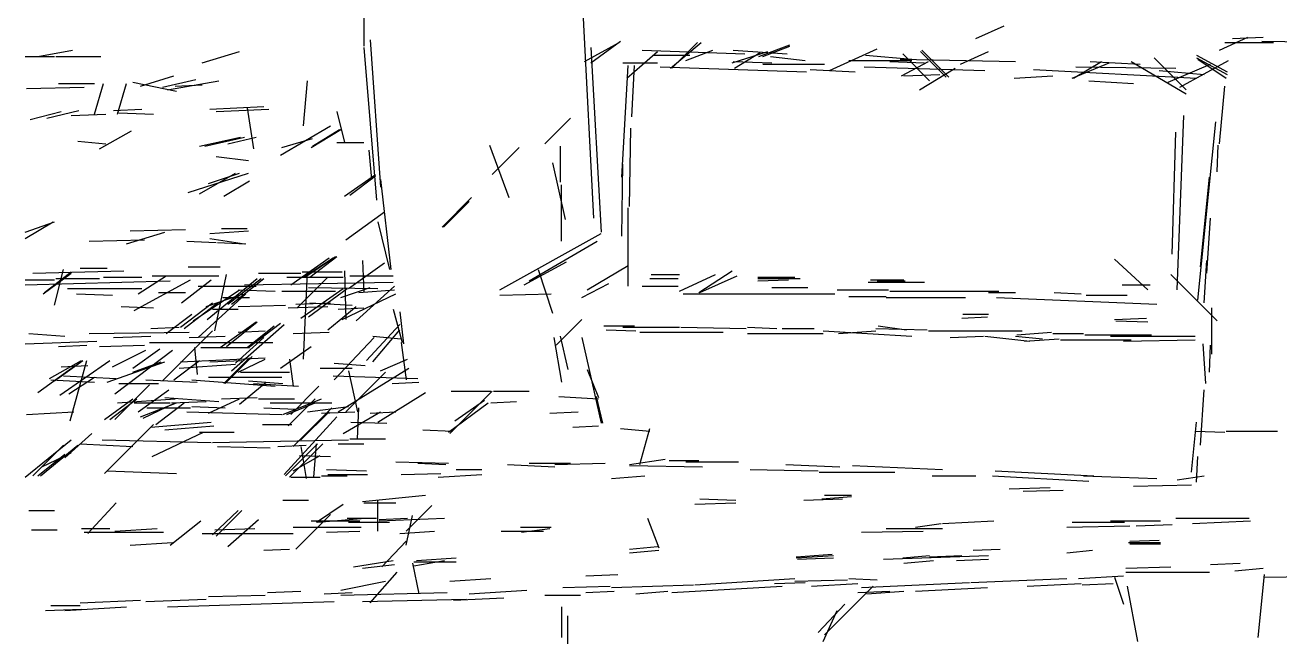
# Model space of a CAD drawing. Header units: metres. Extents: x 0 to 426, y 680 to 1000.
# Drawn here: x 0 to 244.5, y 680.5 to 801.1 of the extents above; entities that cross this region are included whole.
import ezdxf

# ---------------------------------------------------------------- set-up
doc = ezdxf.new("R2010")
doc.units = ezdxf.units.M
for name, color, linetype in [('BRIDGE', 6, 'Continuous'), ('CREASE', 3, 'Continuous'), ('CUT', 7, 'Continuous'), ('FOLD', 1, 'Continuous'), ('SLOT', 5, 'Continuous')]:
    doc.layers.add(name, color=color, linetype=linetype)

msp = doc.modelspace()

# ---------------------------------------------------------------- linework, layer by layer
at = {"layer": 'BRIDGE'}
for p, q in [((138, 794), (145.5, 793.75)), ((171.25, 791.25), (178.25, 791.5)), ((55.75, 777.25), (61.5, 780.75)), ((56, 777.5), (61.25, 780.75)), ((54, 753), (61.75, 753)), ((63.25, 752.25), (71.75, 752.25)), ((182.5, 744), (187.5, 744.25)), ((67.75, 735.5), (73, 741.75)), ((6.5, 738.5), (12, 738.75)), ((32, 740.25), (39, 740.5)), ((42, 733.5), (51.5, 733.5)), ((5, 732), (13.5, 731.5)), ((18.25, 731.25), (26, 731.25)), ((46.5, 726.5), (52.75, 726.25)), ((57.75, 725.5), (64.25, 725.75)), ((27.25, 722.25), (36.75, 723)), ((58.75, 714.5), (66.5, 714.25)), ((55.75, 704.5), (65.25, 704.5)), ((96.5, 703.25), (102.5, 703.25)), ((173.5, 703.25), (178.5, 704)), ((216.5, 703.5), (223.5, 703.75)), ((20.5, 699.75), (28.75, 700.25)), ((214.5, 695.25), (223.25, 695.5)), ((82.75, 692.75), (90.75, 693.25))]:
    msp.add_line(p, q, dxfattribs=at)
at = {"layer": 'CREASE'}
for p, q in [((185.25, 798.5), (190.75, 801)), ((67.25, 798.25), (69.25, 769.5)), ((109, 794), (115.75, 797.75)), ((125.75, 792.75), (131.75, 797.75)), ((143, 795), (149, 797.25)), ((232.75, 796.25), (238.25, 798.75)), ((233.75, 797.75), (243.25, 797.75)), ((241, 798), (259.75, 797.75)), ((0, 795), (5.75, 795)), ((2.5, 795), (9.25, 796.25)), ((6, 795), (14.75, 795)), ((34.5, 793.75), (41.75, 796)), ((117.25, 790.75), (123.25, 796)), ((120.25, 796.25), (140.25, 795.5)), ((137.75, 793.75), (144.75, 796)), ((138, 796.25), (148.5, 795.5)), ((138.25, 792.75), (143.25, 795.75)), ((143.75, 795), (149, 797)), ((145.25, 795), (152, 794.25)), ((156.75, 792.25), (166, 796.5)), ((220, 794.75), (226.25, 788.5)), ((116.5, 793.75), (123.25, 793.75)), ((118.25, 783.25), (118.75, 793.25)), ((123.75, 793), (152.25, 792)), ((153, 792.5), (161.75, 792)), ((168.5, 794), (175.25, 793.75)), ((170.75, 791.25), (176, 794)), ((174.25, 788.5), (181.25, 792.75)), ((204, 790.75), (211.25, 793.75)), ((204.25, 790.75), (209.75, 794)), ((215.5, 794), (226.25, 787.75)), ((221, 792.25), (229.75, 791.5)), ((225, 789), (234.5, 794.25)), ((21, 790), (29.5, 788.25)), ((22.5, 789.25), (29, 791.25)), ((26.75, 789), (33.25, 790.5)), ((27.75, 788.5), (37.75, 790.25)), ((54.25, 781.5), (55, 790.25)), ((192.75, 790.75), (200.25, 791.25)), ((207.25, 790.25), (216, 789.75)), ((232.75, 778), (233.75, 789.25)), ((43.25, 785), (44.5, 777)), ((9, 783.5), (15.75, 783.75)), ((18.25, 784), (25, 783.75)), ((37.25, 784.25), (47.5, 784.75)), ((49.75, 775.75), (59.5, 781.5)), ((117.75, 765.75), (118, 781)), ((10.25, 778.5), (15.75, 778)), ((34, 777.5), (42, 779.25)), ((35, 777.5), (42.75, 779.25)), ((39.5, 778), (45, 779.25)), ((60.75, 778.25), (66, 778.25)), ((90.5, 777.75), (94.25, 767.5)), ((232.25, 772.5), (232.5, 777.75)), ((67, 776.75), (67.5, 771)), ((102.75, 774.25), (105.25, 763.25)), ((31.75, 768.5), (43.5, 772.25)), ((34, 768.25), (41, 772.25)), ((38.75, 767.75), (43.75, 770.75)), ((69.25, 771), (71.25, 753.5)), ((104.5, 759), (104.5, 770)), ((81.25, 761.75), (87, 767.5)), ((81.5, 761.75), (86.5, 766.75)), ((62.5, 759.25), (70, 764.75)), ((230.25, 752.75), (231, 763.5)), ((0, 759.5), (5.5, 762.75)), ((0, 760.75), (5.75, 762.75)), ((19.75, 758.5), (27.25, 760.75)), ((36, 760.5), (43.5, 761)), ((68.75, 762.75), (71, 753.5)), ((12.5, 759), (23.25, 759.25)), ((31.5, 759), (37.25, 758.75)), ((36, 759.5), (42.75, 758.5)), ((37.5, 758.75), (43, 758.5)), ((98.25, 751.25), (111.5, 759)), ((51.75, 750.5), (59.25, 755.75)), ((54.25, 752), (60, 755.75)), ((54.5, 752), (60.5, 756)), ((55.5, 752), (60.75, 756)), ((1.5, 752.75), (19.25, 753.25)), ((62.25, 753.25), (62.5, 743.75)), ((63, 749.75), (70, 754.75)), ((97.25, 750.5), (105.5, 755)), ((100, 753.5), (102.75, 745)), ((109.5, 749.5), (117.5, 754.25)), ((131.25, 749), (137.75, 753.25)), ((212.25, 755.5), (218.75, 749.5)), ((229.75, 747), (230.25, 755.25)), ((3.5, 748.75), (9, 752.75)), ((3.75, 749), (9, 753)), ((22, 748.75), (27.5, 752.25)), ((30.5, 747), (36.25, 751.5)), ((37, 741.5), (39.25, 752.5)), ((39.5, 746.75), (46, 751.75)), ((40.25, 746.75), (46.5, 751.75)), ((53, 746), (59, 752)), ((108.5, 748), (113.75, 750.75)), ((127.5, 749.25), (134.5, 752.5)), ((131.5, 749), (138.75, 752.25)), ((142.75, 751.75), (151, 751.75)), ((164.25, 751), (175.25, 751)), ((166, 751.25), (171.5, 751.25)), ((223.25, 752.5), (232.25, 743.5)), ((10, 748.75), (17, 748.5)), ((32.75, 743.5), (41.75, 749.5)), ((35.25, 746.25), (42.5, 748.75)), ((41.5, 749.5), (48.75, 749.25)), ((50, 749.25), (60.5, 749.25)), ((53.75, 744), (62, 749.75)), ((55.25, 744.25), (62.75, 749.75)), ((61.75, 743.75), (72.25, 748.75)), ((64.5, 743.5), (72, 750.25)), ((120.25, 750.25), (127.25, 750.25)), ((128.25, 748.75), (157.75, 748.75)), ((158.25, 749.5), (168.25, 749.5)), ((160.5, 748.25), (167.75, 748.25)), ((30.25, 742.25), (36.5, 747)), ((31, 742), (37.5, 747)), ((41.5, 746.25), (50.75, 746.5)), ((51.25, 746), (59, 746.25)), ((71.75, 745.75), (73.5, 739.25)), ((167.75, 748), (183.25, 748)), ((189.25, 748), (220.5, 746.75)), ((231.25, 737), (231.25, 746)), ((73, 745.25), (73.75, 739)), ((38, 738.25), (45, 743.25)), ((39.25, 738.5), (45.25, 743.25)), ((43.5, 738.25), (49.75, 743)), ((52.25, 741), (59.25, 741.25)), ((66.5, 735.75), (73, 742.75)), ((112.75, 742.5), (118.75, 742.5)), ((113.25, 741.75), (119, 741.5)), ((119.75, 741.25), (136, 741.25)), ((140.75, 741), (155.5, 741)), ((155.5, 741.5), (172.75, 740.5)), ((158.5, 741), (165.75, 741.5)), ((193.25, 740.75), (200, 741.25)), ((200.25, 741), (206.25, 741)), ((0, 739), (14, 739.5)), ((14.5, 738.5), (23.25, 738.75)), ((17.25, 740.25), (24.5, 740.5)), ((49.75, 734.25), (55.75, 738.5)), ((60.25, 732), (68, 740.25)), ((67.75, 740.5), (73.25, 740)), ((180.25, 740.25), (186.75, 740.5)), ((187, 740.5), (195.75, 739.5)), ((193, 740.5), (198.25, 740)), ((194.75, 739.5), (201.5, 740)), ((201.75, 739.75), (215.5, 739.75)), ((211.5, 740.5), (228, 740.5)), ((214, 739.5), (228, 739.75)), ((229.5, 739), (230, 731.25)), ((230.75, 733.5), (231, 738.75)), ((33, 738.25), (33.5, 733)), ((34.25, 738.25), (43.75, 738.25)), ((41.5, 733.5), (46.75, 736)), ((2.5, 729.5), (9.75, 734.75)), ((6.75, 729), (16.5, 735.75)), ((8.75, 724), (12, 735.75)), ((16, 731.5), (27.25, 735.5)), ((62.5, 725.75), (70.25, 733.5)), ((63, 733.75), (64.75, 725.75)), ((23.5, 732), (33.5, 731.5)), ((43.5, 731.75), (50.25, 731.25)), ((44.5, 731.25), (53.25, 730.75)), ((71.5, 731.25), (76.75, 731.5)), ((17.5, 724.25), (24.25, 731)), ((51.75, 725.25), (57.25, 730.75)), ((82.75, 721.5), (91, 729.75)), ((229, 719.25), (229.75, 730)), ((18, 727.5), (29.25, 728.25)), ((22.5, 724.75), (29.5, 727.5)), ((23, 724.5), (29.25, 727.5)), ((28.5, 727.5), (35.25, 727.75)), ((50.25, 725.25), (57.75, 728.25)), ((51, 725.25), (56.5, 727.5)), ((52.25, 719), (59.75, 726.5)), ((55, 725.75), (63, 726.75)), ((82.5, 721.75), (90.25, 727.5)), ((90.75, 727.5), (95.75, 727.75)), ((0.25, 725.25), (9.5, 725.75)), ((24.5, 722.75), (36.25, 723.75)), ((53.75, 720.25), (59.25, 725.75)), ((62, 721.5), (69.25, 725.75)), ((24.75, 717), (34.75, 721.75)), ((116, 722.5), (121.75, 722)), ((234, 722), (244, 722)), ((0, 713), (9, 720.25)), ((1.5, 713.25), (7.5, 719.25)), ((3, 713.25), (10.25, 719.25)), ((37.5, 719), (47.75, 718.75)), ((49.25, 719), (54.75, 719.25)), ((50.75, 713.25), (57, 719.5)), ((51.5, 713), (58, 719.5)), ((53.75, 719), (54.75, 712.75)), ((56.25, 713), (56.75, 719.5)), ((2.5, 713.25), (7.75, 717.5)), ((228.25, 712), (228.5, 717)), ((94, 715.5), (103.25, 715)), ((141.25, 714.5), (154.5, 714.25)), ((57.75, 713.25), (62.75, 713.25)), ((59, 713.5), (66.75, 713.5)), ((73.25, 713.5), (81, 713.75)), ((80.5, 713), (89, 713.5)), ((114.25, 712.75), (120.75, 713.25)), ((176.75, 713.25), (185.25, 713.25)), ((216, 711.25), (227.25, 711.5)), ((194.5, 710.25), (202.25, 710.5)), ((74.25, 702.5), (79.25, 707.5)), ((130.5, 707.75), (138.5, 708)), ((151.75, 708.5), (159.25, 708.75)), ((28.25, 699.75), (34.25, 704.5)), ((39.5, 699.5), (45.5, 704.75)), ((52.75, 699), (59.5, 705.75)), ((57, 704.25), (66.25, 705)), ((63, 704.25), (71, 704.25)), ((178.75, 704), (188.75, 704.5)), ((204, 704.25), (214.25, 704.25)), ((227.5, 704), (238.75, 704.5)), ((1.25, 702.75), (6.25, 702.75)), ((11, 703), (16.5, 703)), ((17.5, 702.5), (25.75, 703)), ((37, 702.75), (44.75, 703)), ((58.75, 702.25), (65.25, 702.5)), ((92.75, 702.5), (101, 702.5)), ((96.75, 702.25), (102.25, 703)), ((163, 702.25), (175, 702.5)), ((167.75, 703), (178.75, 703)), ((76.25, 696.75), (84, 697.25)), ((117.75, 698.25), (123.5, 698.75)), ((150.25, 697.5), (157.25, 698)), ((150.25, 697.25), (157.5, 697.75)), ((64, 695.5), (71.75, 696.75)), ((67.25, 688.5), (72.5, 694.5)), ((75.75, 695.75), (81.75, 696.75)), ((75.75, 696.5), (84, 696.5)), ((171.25, 696.25), (177, 696.75)), ((214.5, 694.5), (230.75, 694.5)), ((235.75, 694.75), (241.25, 695.25)), ((114.25, 691.5), (130.25, 692)), ((150, 692.75), (160.25, 693)), ((153.25, 691.75), (162.25, 692.25)), ((160.5, 693.25), (166, 693)), ((195.25, 691.75), (205.75, 692.25)), ((206, 692), (212, 692.25)), ((241.5, 693.5), (259.75, 693.75)), ((35.75, 689.75), (46.75, 690)), ((47.25, 690.5), (53.75, 690.75)), ((83.5, 689), (93.25, 689.5)), ((86.5, 690.25), (97.75, 691)), ((101.25, 690), (108.25, 690)), ((104.75, 691.5), (114, 691.75)), ((109.25, 690.5), (114.75, 690.75)), ((119, 690.25), (125.25, 690.75)), ((126, 690.5), (147.5, 691.75)), ((155.75, 682.25), (165.25, 691.75)), ((162.25, 690.5), (168.5, 690.75)), ((164, 690.25), (171.25, 690.75)), ((173.5, 690.75), (187.5, 691.5)), ((214.75, 691.75), (216.75, 681)), ((4, 687), (11, 687.25)), ((7.75, 687), (19.75, 687.75)), ((27.75, 687.75), (60.25, 688.75)), ((65.75, 688.75), (86, 689.25)), ((154.5, 682.75), (159.75, 688.25)), ((105.75, 680.5), (105.75, 686)), ((155.5, 681), (158.25, 687))]:
    msp.add_line(p, q, dxfattribs=at)
at = {"layer": 'CUT'}
for p, q in [((108.75, 802.5), (110.75, 763.5)), ((66, 796.75), (68.5, 767)), ((163.75, 795.25), (172.75, 794.5)), ((116.25, 771.5), (117.5, 793.25)), ((143.75, 793.5), (155.75, 793.5)), ((163.5, 793), (187, 792.25)), ((170.5, 794.5), (193, 794)), ((196.5, 792.5), (228.25, 790.75)), ((204.75, 793), (224.25, 792.75)), ((36, 784.75), (46.5, 785.25)), ((228.5, 747.5), (232, 782.25)), ((116.25, 760), (116.5, 774)), ((229, 754), (230.75, 771.5)), ((20.5, 761), (31.25, 761.25)), ((21.25, 745.5), (32.25, 751.5)), ((24.75, 752.25), (37.75, 752.25)), ((35.5, 743.75), (45.25, 751.75)), ((42.75, 750.5), (71.75, 751)), ((54.25, 736), (55, 753)), ((8.25, 749.75), (22.75, 749.75)), ((33.75, 750.25), (45, 750.25)), ((33.75, 740.25), (43, 748.75)), ((55.25, 750), (68.75, 749.75)), ((206.75, 748.5), (214.75, 748.5)), ((55.5, 747), (63.75, 746.5)), ((12.5, 741), (32, 741.25)), ((26.75, 731.75), (36.5, 741.5)), ((40.25, 733.75), (50.5, 742.75)), ((176, 741.5), (194.25, 741.5)), ((24.25, 739.25), (48.25, 739.25)), ((108.5, 740.25), (112.25, 723.5)), ((17.5, 729.25), (28.75, 737.75)), ((30.25, 735.5), (46.75, 736.25)), ((61, 725.75), (74.75, 734.25)), ((7.5, 732.75), (17.75, 732.25)), ((32.5, 732), (48.75, 730.75)), ((35.75, 732.5), (50, 732.5)), ((60, 732.75), (76.5, 732.25)), ((68.75, 723.75), (78, 729.5)), ((27.25, 728.5), (37.75, 727.75)), ((31.5, 725.75), (50, 725.25)), ((50.5, 713.5), (60.75, 724.75)), ((15.5, 713.75), (25, 723.25)), ((15, 720.25), (36.25, 719.75)), ((36.5, 719.75), (63, 720.25)), ((16, 714.25), (29.5, 713.75)), ((98.25, 715.75), (106.25, 715.75)), ((103.25, 715.5), (113, 715.75)), ((117.75, 715.25), (132, 715)), ((154.75, 714), (169.5, 714)), ((188.5, 713.25), (207.25, 712.25)), ((191.75, 710.75), (199.75, 711)), ((12.25, 702), (17.75, 708)), ((69, 704.5), (81.75, 705)), ((34.5, 702), (52.25, 702)), ((52.25, 703.25), (65.5, 703.25)), ((167.25, 697), (187.75, 697.75)), ((61.5, 691), (70.25, 692.75)), ((130.5, 692), (150, 693.25)), ((163, 691.5), (184, 692.5)), ((184.25, 692.5), (203, 693.25)), ((205.25, 693.25), (214, 693.75)), ((23.5, 688.75), (35.25, 689.25))]:
    msp.add_line(p, q, dxfattribs=at)
at = {"layer": 'FOLD'}
for p, q in [((66, 805.75), (66, 797)), ((110.25, 796.75), (112.25, 760.75)), ((207.5, 794), (217.25, 793.5)), ((222.75, 790), (231, 793.5)), ((6.5, 789.75), (13.5, 789.75)), ((224.5, 749.5), (225.75, 783.5)), ((223.5, 756.5), (224.25, 780.25)), ((117.5, 750.25), (117.5, 765.5)), ((38.25, 761.5), (43.25, 761.5)), ((92.5, 749.5), (112.25, 760.5)), ((10.75, 753.75), (16, 753.75)), ((0, 750.5), (28.25, 751.25)), ((6, 751.75), (14.5, 751.75)), ((15.25, 752), (22.75, 752)), ((45.5, 752.75), (53.75, 752.75)), ((92.5, 748.5), (102.5, 748.75)), ((145.5, 750), (152.5, 750)), ((168.5, 749.25), (189.75, 749.25)), ((116.5, 742.25), (127.5, 742.25)), ((127.75, 742.25), (140.5, 742)), ((140.75, 742.25), (146.5, 742)), ((147.5, 742), (153.75, 742)), ((165.75, 742), (175.75, 741.75)), ((103, 740.25), (104.5, 731.5)), ((206.5, 740.75), (219.5, 740.75)), ((83, 729.75), (90.75, 729.75)), ((91.25, 729.75), (98.25, 729.75)), ((104, 728.75), (111.75, 728.25)), ((23.75, 726.5), (32.25, 726.5)), ((227.25, 714), (228.25, 723.75)), ((84, 714.5), (89, 714.5)), ((125.5, 716.25), (131.25, 716.25)), ((128.75, 716), (139, 716)), ((148.25, 715.5), (158.75, 715)), ((161.25, 715.25), (178.75, 714.5)), ((189, 714.25), (208.25, 713.25)), ((206.25, 713.25), (220.5, 712.75)), ((224.5, 712.5), (229.75, 713.25)), ((56.75, 704.25), (62, 707.75)), ((131.5, 708.75), (138.5, 708.5)), ((121.25, 705), (123.5, 699.25)), ((211.5, 704.5), (221.25, 704.5)), ((224.25, 705), (238.5, 705)), ((11.5, 702.25), (27, 702.25)), ((203, 703.25), (215.25, 703.5)), ((231, 696), (236.75, 696.25)), ((240.25, 681.75), (241.5, 694)), ((61.5, 690), (82.25, 690.5)), ((10.75, 688.5), (22.5, 689)), ((104.5, 687.75), (104.5, 681.75))]:
    msp.add_line(p, q, dxfattribs=at)
at = {"layer": 'SLOT'}
for p, q in [((110.25, 793.75), (116, 798)), ((126, 792.75), (131, 797.75)), ((235.25, 798.5), (241.25, 798.75)), ((122.5, 795.25), (129.5, 795.25)), ((128.75, 794.25), (134, 796.25)), ((171, 795.5), (176.25, 790.25)), ((174.5, 796), (179.5, 791)), ((174.75, 796.25), (180, 791)), ((182.25, 793.5), (187.75, 796)), ((228.25, 795.25), (234.25, 792)), ((228.25, 794.75), (234.25, 791.5)), ((160.5, 794.25), (172.75, 794.25)), ((228.5, 794.5), (234, 790.75)), ((13.5, 783.75), (15.25, 789.75)), ((18, 783.75), (19.75, 789.75)), ((0.25, 788.75), (11.5, 789)), ((29.25, 789.25), (34.5, 789.5)), ((1, 782.75), (7, 784.25)), ((4.25, 783), (10.5, 784.5)), ((17.25, 784.5), (22.75, 784.75)), ((60.75, 784.25), (62.25, 778.25)), ((101.25, 778), (106.25, 783)), ((14.5, 777), (20.75, 780.5)), ((50, 777.25), (56, 779)), ((37.25, 775.5), (43.5, 774.75)), ((91, 772), (96.25, 777.25)), ((104.25, 777.5), (104.25, 770.5)), ((35.75, 770.25), (41.75, 772.25)), ((62.25, 767.75), (68.25, 772)), ((63.25, 768), (68.25, 771.75)), ((5.75, 746.5), (7.5, 753.5)), ((31.75, 754), (38, 754)), ((65.75, 755.25), (66, 749)), ((0, 751.5), (5.75, 751.5)), ((51, 752), (62, 752)), ((121.75, 751.75), (127.25, 751.75)), ((122, 752.5), (127.5, 752.5)), ((142.75, 752), (150, 752)), ((142.75, 751.25), (148.75, 751.5)), ((164.75, 751.5), (171.25, 751.5)), ((26, 749), (31.25, 749)), ((61.5, 748), (67.25, 750)), ((65, 749), (72, 749.5)), ((187.75, 749), (193, 749)), ((200.5, 749), (205.75, 748.75)), ((213.75, 750.5), (219.25, 750.5)), ((18.75, 746.25), (25, 746)), ((36.5, 745.75), (41.5, 745.75)), ((38.5, 748), (43.75, 748)), ((52.75, 746.75), (59.5, 747)), ((59, 741.75), (64.5, 746.25)), ((61, 745.75), (66, 746)), ((27.5, 741), (32.5, 744.75)), ((103.5, 738.75), (108.5, 743.75)), ((182.75, 744.75), (187.75, 744.75)), ((212.25, 743.75), (218.5, 744)), ((212.5, 743.5), (218.75, 743.25)), ((0.75, 741), (7.75, 740.5)), ((24.5, 742), (30, 742.25)), ((41.5, 741.25), (46.75, 741.5)), ((43.25, 738.25), (48.5, 742.5)), ((166.25, 742.5), (171.75, 741.75)), ((41, 735.25), (46.5, 740.25)), ((73.25, 739.25), (74.25, 732)), ((104.25, 740.5), (105.75, 734)), ((17, 734.5), (23.5, 737.75)), ((21, 734.25), (26.25, 738)), ((38.75, 731.25), (43.75, 736.25)), ((39, 731.25), (44.25, 736.5)), ((51.5, 736), (52.25, 730.75)), ((69.25, 733.75), (74.5, 736)), ((4.75, 732.25), (11, 735.75)), ((5.75, 731.75), (11.25, 735.75)), ((7, 734.5), (12.25, 734.75)), ((21, 733.5), (26.5, 735.5)), ((29, 732), (34, 735.75)), ((30, 734.25), (41, 735)), ((36, 735.5), (42.25, 735.75)), ((57.5, 734.25), (63.75, 734.25)), ((60.25, 735.25), (66.25, 734.75)), ((109.5, 734), (111.75, 728.5)), ((8.5, 729.25), (13.5, 732.5)), ((41.75, 727.25), (47, 731.5)), ((22, 725.75), (28, 730)), ((111.25, 728.75), (112.5, 723.5)), ((15.5, 724.25), (21, 728.25)), ((16.5, 724.25), (21.75, 728.25)), ((21.25, 727.5), (28.25, 727.5)), ((25.5, 723.25), (31, 727.5)), ((32.5, 726.75), (39, 726.5)), ((35.75, 725.5), (41.75, 728.25)), ((38.25, 728.25), (45.25, 728.5)), ((45.5, 728.25), (52.5, 728.25)), ((47.75, 727.5), (59.75, 727.5)), ((51.25, 723), (56.5, 728.25)), ((64.75, 720.5), (65, 726.5)), ((83.75, 724), (89.5, 728)), ((63.5, 723.75), (70.5, 723.5)), ((67.25, 725.5), (72.25, 725.75)), ((102.25, 725.5), (107.75, 725.75)), ((7.75, 716.75), (13, 721.5)), ((34, 721.75), (40.75, 721.75)), ((46.25, 723.25), (52, 723.25)), ((77.5, 722.25), (83.25, 722)), ((106.75, 722.75), (111.75, 723)), ((119.75, 715.5), (121.75, 722.5)), ((228, 722), (233.75, 721.75)), ((10.75, 719.5), (21, 719)), ((61, 719.5), (66, 719.5)), ((63.25, 720.5), (70.25, 720.5)), ((3.25, 715), (9, 717.75)), ((52.25, 714.25), (57.5, 717.25)), ((53.5, 717.25), (59.5, 717)), ((117.75, 715.5), (124.75, 716.5)), ((72.25, 716), (82.5, 715.75)), ((76.5, 715.75), (82, 715.5)), ((51.75, 713), (57.5, 713)), ((65.75, 708.25), (78, 709.5)), ((155.25, 708.75), (161, 709.25)), ((155.75, 709.5), (161, 709.5)), ((50.25, 708.5), (55.25, 708.5)), ((66, 708), (72.25, 708)), ((68.75, 702.5), (68.75, 708.5)), ((0.75, 706.5), (5.75, 706.5)), ((36.5, 701.75), (41.5, 706.5)), ((37.25, 701.5), (42.25, 706.5)), ((62.75, 705), (68.5, 705)), ((69, 704.75), (74.5, 705)), ((74.25, 699.75), (75.5, 705.5)), ((73, 702), (79.75, 702.5)), ((69.5, 695.5), (74.25, 700.5)), ((117.75, 699), (123.25, 699.5)), ((215, 700.25), (221.25, 700.25)), ((215.25, 700.5), (221, 700.75)), ((215.25, 700), (221.25, 700)), ((46.5, 698.75), (51.5, 699)), ((150.5, 697), (157.5, 697.25)), ((171, 697.25), (176.25, 697.75)), ((176.25, 697.5), (182.5, 697.75)), ((181.5, 696.75), (187.75, 697)), ((184.75, 698.75), (190, 699)), ((203, 698.25), (208, 698.75)), ((65.75, 695.25), (72, 696)), ((75.5, 696.25), (76.75, 690.25)), ((109.25, 693.75), (115.5, 694)), ((146, 692.25), (152, 692.5)), ((212.25, 693.5), (214, 688.25)), ((58.25, 690.25), (63.75, 690.5)), ((5, 688), (10.75, 688))]:
    msp.add_line(p, q, dxfattribs=at)

doc.saveas('drawing.dxf')
